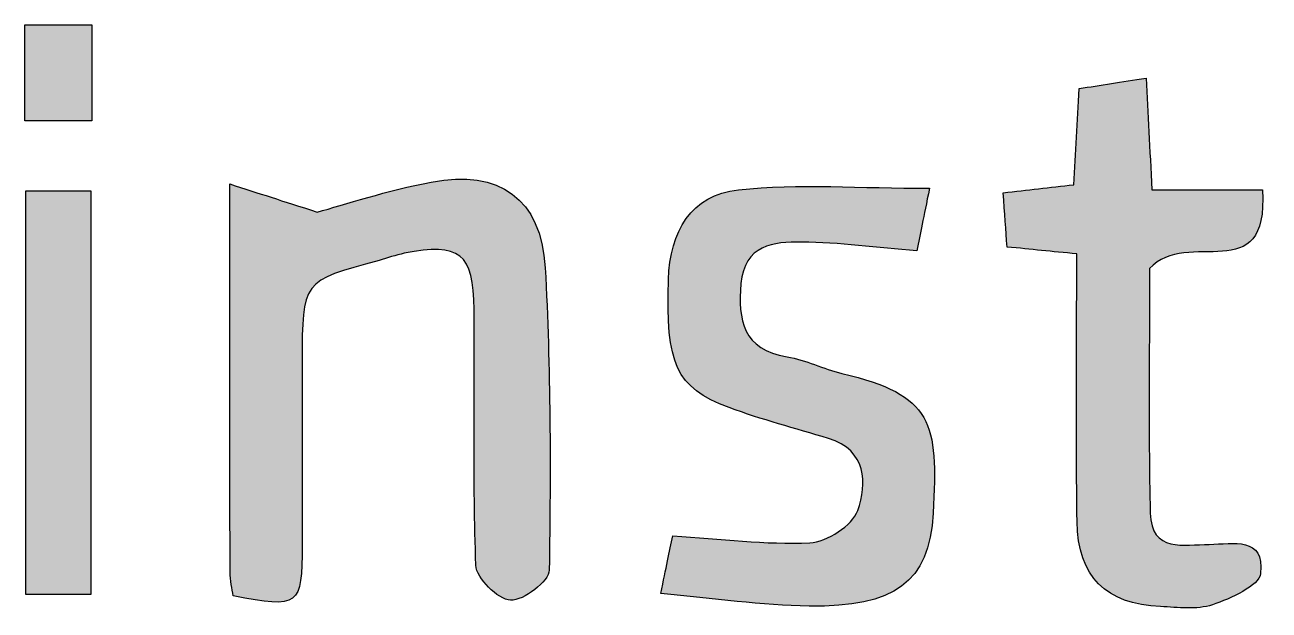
# Model space of a CAD drawing. Header units: millimetres. Extents: x 1841 to 1977, y -2528 to -2309.
# Drawn here: x 1879.65 to 1886.13, y -2498.21 to -2495.16 of the extents above; entities that cross this region are included whole.
import ezdxf

# ---------------------------------------------------------------- set-up
doc = ezdxf.new("R2010")
doc.units = ezdxf.units.MM
doc.layers.add('LASER$cut', color=1, linetype='Continuous', lineweight=0, true_color=0xff0000)
doc.layers.add('LASER$engrave', color=7, linetype='Continuous')

# ---------------------------------------------------------------- blocks, each defined once
blk = doc.blocks.new('Block 01')
at = {"layer": 'LASER$engrave'}
for points in [[(-29.4791, 33.2912), (-29.4791, 32.7906), (-29.8275, 32.7906), (-29.8275, 33.2912)], [(-23.952, 32.4309), (-23.3764, 32.4309), (-23.3751, 32.407), (-23.3744, 32.3843), (-23.3744, 32.3628), (-23.3751, 32.3424), (-23.3756, 32.3327), (-23.3763, 32.3232), (-23.3772, 32.314), (-23.3782, 32.3051), (-23.3793, 32.2964), (-23.3806, 32.288), (-23.3821, 32.2799), (-23.3836, 32.272), (-23.3853, 32.2643), (-23.3872, 32.2569), (-23.3892, 32.2497), (-23.3913, 32.2428), (-23.3935, 32.2361), (-23.3959, 32.2296), (-23.3984, 32.2234), (-23.401, 32.2174), (-23.4037, 32.2116), (-23.4066, 32.206), (-23.4096, 32.2006), (-23.4127, 32.1954), (-23.4159, 32.1904), (-23.4192, 32.1856), (-23.4209, 32.1833), (-23.4226, 32.181), (-23.4244, 32.1788), (-23.4262, 32.1766), (-23.428, 32.1745), (-23.4298, 32.1724), (-23.4317, 32.1703), (-23.4336, 32.1683), (-23.4355, 32.1664), (-23.4374, 32.1645), (-23.4394, 32.1626), (-23.4414, 32.1608), (-23.4434, 32.159), (-23.4454, 32.1573), (-23.4496, 32.1539), (-23.4538, 32.1507), (-23.4581, 32.1476), (-23.4625, 32.1448), (-23.467, 32.142), (-23.4716, 32.1394), (-23.4763, 32.1369), (-23.4811, 32.1346), (-23.4859, 32.1324), (-23.4908, 32.1304), (-23.4958, 32.1284), (-23.5009, 32.1266), (-23.506, 32.1249), (-23.5112, 32.1233), (-23.5165, 32.1218), (-23.5219, 32.1204), (-23.5273, 32.1192), (-23.5327, 32.118), (-23.5383, 32.1169), (-23.5495, 32.115), (-23.5609, 32.1134), (-23.5726, 32.112), (-23.5844, 32.111), (-23.6086, 32.1095), (-23.6332, 32.1087), (-23.6837, 32.1079), (-23.7349, 32.1066), (-23.7603, 32.1052), (-23.773, 32.1041), (-23.7856, 32.1028), (-23.7981, 32.1012), (-23.8105, 32.0993), (-23.8228, 32.097), (-23.8349, 32.0943), (-23.841, 32.0929), (-23.8469, 32.0913), (-23.8529, 32.0896), (-23.8588, 32.0878), (-23.8646, 32.0858), (-23.8704, 32.0838), (-23.8761, 32.0816), (-23.8818, 32.0792), (-23.8875, 32.0768), (-23.8931, 32.0742), (-23.8986, 32.0714), (-23.9041, 32.0686), (-23.9095, 32.0655), (-23.9148, 32.0623), (-23.9201, 32.059), (-23.9253, 32.0554), (-23.9304, 32.0517), (-23.9355, 32.0479), (-23.9405, 32.0438), (-23.9454, 32.0396), (-23.9502, 32.0352), (-23.955, 32.0306), (-23.9597, 32.0258), (-23.9643, 32.0209), (-23.961, 30.747), (-23.9606, 30.7375), (-23.96, 30.7283), (-23.9592, 30.7195), (-23.9582, 30.711), (-23.9569, 30.7029), (-23.9562, 30.699), (-23.9554, 30.6951), (-23.9546, 30.6913), (-23.9537, 30.6876), (-23.9527, 30.684), (-23.9517, 30.6805), (-23.9507, 30.677), (-23.9496, 30.6736), (-23.9485, 30.6703), (-23.9473, 30.6671), (-23.946, 30.6639), (-23.9447, 30.6609), (-23.9434, 30.6578), (-23.942, 30.6549), (-23.9406, 30.652), (-23.9391, 30.6492), (-23.9375, 30.6465), (-23.936, 30.6439), (-23.9344, 30.6413), (-23.9327, 30.6387), (-23.931, 30.6363), (-23.9292, 30.6339), (-23.9274, 30.6316), (-23.9256, 30.6293), (-23.9237, 30.6271), (-23.9218, 30.625), (-23.9199, 30.6229), (-23.9179, 30.6209), (-23.9158, 30.6189), (-23.9138, 30.617), (-23.9117, 30.6152), (-23.9095, 30.6134), (-23.9073, 30.6117), (-23.9051, 30.61), (-23.9029, 30.6084), (-23.9006, 30.6068), (-23.8983, 30.6053), (-23.8959, 30.6039), (-23.8935, 30.6025), (-23.8911, 30.6011), (-23.8887, 30.5998), (-23.8862, 30.5986), (-23.8837, 30.5973), (-23.8811, 30.5962), (-23.8786, 30.5951), (-23.876, 30.594), (-23.8733, 30.593), (-23.8707, 30.592), (-23.8653, 30.5902), (-23.8598, 30.5885), (-23.8542, 30.587), (-23.8486, 30.5857), (-23.8428, 30.5845), (-23.8369, 30.5834), (-23.831, 30.5825), (-23.825, 30.5817), (-23.819, 30.581), (-23.8128, 30.5804), (-23.8066, 30.58), (-23.7941, 30.5793), (-23.7814, 30.579), (-23.7686, 30.579), (-23.7556, 30.5793), (-23.7036, 30.5817), (-23.678, 30.5829), (-23.653, 30.5837), (-23.6292, 30.5844), (-23.6048, 30.5856), (-23.5555, 30.5881), (-23.5433, 30.5884), (-23.5313, 30.5884), (-23.5194, 30.5883), (-23.5078, 30.5877), (-23.502, 30.5873), (-23.4964, 30.5869), (-23.4908, 30.5863), (-23.4853, 30.5855), (-23.4799, 30.5847), (-23.4746, 30.5838), (-23.4694, 30.5827), (-23.4643, 30.5815), (-23.4593, 30.5801), (-23.4568, 30.5793), (-23.4544, 30.5786), (-23.452, 30.5778), (-23.4496, 30.5769), (-23.4473, 30.576), (-23.445, 30.5751), (-23.4427, 30.5741), (-23.4405, 30.5731), (-23.4383, 30.572), (-23.4361, 30.5709), (-23.434, 30.5697), (-23.4318, 30.5685), (-23.4298, 30.5673), (-23.4277, 30.566), (-23.4257, 30.5646), (-23.4238, 30.5632), (-23.4219, 30.5618), (-23.42, 30.5603), (-23.4181, 30.5587), (-23.4163, 30.5571), (-23.4146, 30.5555), (-23.4129, 30.5538), (-23.4112, 30.552), (-23.4096, 30.5502), (-23.408, 30.5483), (-23.4064, 30.5464), (-23.4049, 30.5444), (-23.4035, 30.5424), (-23.4021, 30.5402), (-23.4007, 30.5381), (-23.3994, 30.5358), (-23.3981, 30.5336), (-23.3969, 30.5312), (-23.3957, 30.5288), (-23.3946, 30.5263), (-23.3936, 30.5238), (-23.3926, 30.5211), (-23.3916, 30.5185), (-23.3907, 30.5157), (-23.3898, 30.5129), (-23.389, 30.51), (-23.3883, 30.5071), (-23.3876, 30.504), (-23.3869, 30.501), (-23.3864, 30.4978), (-23.3858, 30.4945), (-23.3854, 30.4912), (-23.385, 30.4878), (-23.3846, 30.4844), (-23.3843, 30.4808), (-23.3841, 30.4772), (-23.3839, 30.4735), (-23.3838, 30.4659), (-23.3839, 30.458), (-23.3843, 30.4497), (-23.3849, 30.4411), (-23.3858, 30.4322), (-23.386, 30.4306), (-23.3862, 30.4291), (-23.3865, 30.4276), (-23.3869, 30.4261), (-23.3873, 30.4246), (-23.3877, 30.423), (-23.3882, 30.4215), (-23.3888, 30.42), (-23.3894, 30.4185), (-23.39, 30.417), (-23.3907, 30.4154), (-23.3914, 30.4139), (-23.3922, 30.4124), (-23.393, 30.4109), (-23.3939, 30.4094), (-23.3948, 30.4078), (-23.3958, 30.4063), (-23.3967, 30.4048), (-23.3978, 30.4033), (-23.3989, 30.4018), (-23.4, 30.4003), (-23.4011, 30.3988), (-23.4036, 30.3958), (-23.4061, 30.3928), (-23.4089, 30.3898), (-23.4117, 30.3868), (-23.4148, 30.3838), (-23.4179, 30.3809), (-23.4212, 30.3779), (-23.4246, 30.375), (-23.4281, 30.3721), (-23.4355, 30.3662), (-23.4434, 30.3605), (-23.4516, 30.3548), (-23.4603, 30.3492), (-23.4692, 30.3437), (-23.4784, 30.3383), (-23.4879, 30.333), (-23.4976, 30.3277), (-23.5176, 30.3176), (-23.538, 30.308), (-23.5585, 30.2988), (-23.579, 30.2903), (-23.5991, 30.2824), (-23.6185, 30.2752), (-23.6369, 30.2687), (-23.6446, 30.2662), (-23.6524, 30.264), (-23.6603, 30.262), (-23.6683, 30.2602), (-23.6763, 30.2586), (-23.6844, 30.2572), (-23.6926, 30.256), (-23.7009, 30.255), (-23.7092, 30.2541), (-23.7175, 30.2534), (-23.7344, 30.2525), (-23.7515, 30.2521), (-23.7687, 30.2522), (-23.8033, 30.2533), (-23.8381, 30.2552), (-23.9069, 30.2593), (-23.9333, 30.2608), (-23.9588, 30.2631), (-23.9835, 30.2662), (-23.9955, 30.268), (-24.0074, 30.27), (-24.019, 30.2722), (-24.0304, 30.2746), (-24.0417, 30.2772), (-24.0527, 30.28), (-24.0635, 30.283), (-24.0741, 30.2862), (-24.0845, 30.2896), (-24.0947, 30.2931), (-24.1047, 30.2969), (-24.1145, 30.3009), (-24.1241, 30.3051), (-24.1335, 30.3094), (-24.1427, 30.314), (-24.1517, 30.3187), (-24.1604, 30.3237), (-24.169, 30.3289), (-24.1774, 30.3342), (-24.1855, 30.3398), (-24.1935, 30.3456), (-24.2012, 30.3515), (-24.2087, 30.3577), (-24.2161, 30.3641), (-24.2232, 30.3706), (-24.2301, 30.3774), (-24.2369, 30.3844), (-24.2434, 30.3915), (-24.2497, 30.3989), (-24.2558, 30.4065), (-24.2617, 30.4143), (-24.2673, 30.4223), (-24.2728, 30.4305), (-24.2781, 30.4389), (-24.2832, 30.4475), (-24.288, 30.4563), (-24.2927, 30.4653), (-24.2971, 30.4745), (-24.3014, 30.484), (-24.3054, 30.4936), (-24.3092, 30.5035), (-24.3128, 30.5135), (-24.3163, 30.5238), (-24.3195, 30.5343), (-24.3225, 30.5449), (-24.3252, 30.5558), (-24.3278, 30.5669), (-24.3302, 30.5782), (-24.3324, 30.5898), (-24.3343, 30.6015), (-24.3361, 30.6134), (-24.3376, 30.6256), (-24.339, 30.638), (-24.3401, 30.6506), (-24.3417, 30.6764), (-24.3425, 30.703), (-24.3442, 32.0975), (-24.7074, 32.1335), (-24.7272, 32.4159), (-24.359, 32.4579), (-24.3317, 32.9591), (-23.9831, 33.0137)], [(-28.7417, 30.3145), (-28.7439, 30.3291), (-28.7465, 30.344), (-28.7518, 30.3749), (-28.7542, 30.3907), (-28.7561, 30.4066), (-28.7569, 30.4147), (-28.7574, 30.4227), (-28.7578, 30.4308), (-28.7579, 30.4388), (-28.7587, 32.4619), (-28.304, 32.3155), (-28.0394, 32.3917), (-27.8787, 32.4345), (-27.7944, 32.4543), (-27.7087, 32.4719), (-27.6759, 32.4776), (-27.6598, 32.4799), (-27.6439, 32.482), (-27.6282, 32.4837), (-27.6127, 32.485), (-27.5974, 32.4861), (-27.5823, 32.4868), (-27.5674, 32.4872), (-27.5528, 32.4873), (-27.5383, 32.4871), (-27.5241, 32.4866), (-27.5101, 32.4857), (-27.4963, 32.4845), (-27.4827, 32.483), (-27.4694, 32.4812), (-27.4562, 32.479), (-27.4433, 32.4766), (-27.4306, 32.4738), (-27.4182, 32.4707), (-27.4059, 32.4673), (-27.3939, 32.4636), (-27.3821, 32.4595), (-27.3706, 32.4552), (-27.3593, 32.4505), (-27.3482, 32.4455), (-27.3374, 32.4402), (-27.3268, 32.4346), (-27.3164, 32.4286), (-27.3063, 32.4224), (-27.2964, 32.4158), (-27.2868, 32.409), (-27.2774, 32.4018), (-27.2682, 32.3943), (-27.2593, 32.3865), (-27.2507, 32.3784), (-27.2423, 32.3699), (-27.2341, 32.3612), (-27.2262, 32.3521), (-27.2186, 32.3428), (-27.2112, 32.3331), (-27.2041, 32.3231), (-27.1972, 32.3128), (-27.1906, 32.3022), (-27.1843, 32.2913), (-27.1782, 32.2801), (-27.1724, 32.2685), (-27.1668, 32.2567), (-27.1615, 32.2445), (-27.1565, 32.2321), (-27.1518, 32.2193), (-27.1473, 32.2063), (-27.1431, 32.1929), (-27.1392, 32.1792), (-27.1355, 32.1652), (-27.1322, 32.1509), (-27.1291, 32.1364), (-27.1262, 32.1215), (-27.1237, 32.1063), (-27.1215, 32.0907), (-27.1195, 32.0749), (-27.1178, 32.0588), (-27.1164, 32.0424), (-27.1153, 32.0257), (-27.0985, 31.6321), (-27.0907, 31.2381), (-27.0937, 30.4498), (-27.0937, 30.4491), (-27.0937, 30.4485), (-27.0938, 30.4471), (-27.0939, 30.4457), (-27.0941, 30.4443), (-27.0944, 30.4428), (-27.0946, 30.4414), (-27.095, 30.4399), (-27.0953, 30.4385), (-27.0957, 30.437), (-27.0962, 30.4355), (-27.0967, 30.434), (-27.0972, 30.4325), (-27.0978, 30.4309), (-27.0984, 30.4294), (-27.0991, 30.4278), (-27.0998, 30.4263), (-27.1006, 30.4247), (-27.1013, 30.4231), (-27.103, 30.4199), (-27.1049, 30.4167), (-27.1068, 30.4135), (-27.109, 30.4102), (-27.1112, 30.4069), (-27.1136, 30.4036), (-27.1161, 30.4003), (-27.1188, 30.3969), (-27.1215, 30.3936), (-27.1244, 30.3902), (-27.1273, 30.3869), (-27.1336, 30.3802), (-27.1402, 30.3736), (-27.1472, 30.367), (-27.1545, 30.3606), (-27.162, 30.3542), (-27.1698, 30.348), (-27.1778, 30.342), (-27.1859, 30.3362), (-27.1941, 30.3306), (-27.2025, 30.3253), (-27.2109, 30.3203), (-27.2193, 30.3156), (-27.2276, 30.3113), (-27.2359, 30.3073), (-27.24, 30.3055), (-27.2441, 30.3038), (-27.2482, 30.3022), (-27.2522, 30.3007), (-27.2562, 30.2993), (-27.2601, 30.298), (-27.264, 30.2968), (-27.2678, 30.2958), (-27.2716, 30.2949), (-27.2752, 30.2941), (-27.2789, 30.2935), (-27.2806, 30.2932), (-27.2824, 30.293), (-27.2842, 30.2928), (-27.2859, 30.2927), (-27.2876, 30.2925), (-27.2893, 30.2925), (-27.2909, 30.2924), (-27.2925, 30.2924), (-27.2942, 30.2924), (-27.2957, 30.2925), (-27.2973, 30.2926), (-27.2989, 30.2928), (-27.3005, 30.2929), (-27.3021, 30.2932), (-27.3037, 30.2934), (-27.3054, 30.2937), (-27.307, 30.2941), (-27.3087, 30.2944), (-27.3103, 30.2948), (-27.312, 30.2953), (-27.3155, 30.2963), (-27.3189, 30.2974), (-27.3224, 30.2987), (-27.326, 30.3001), (-27.3296, 30.3016), (-27.3332, 30.3032), (-27.3368, 30.305), (-27.3405, 30.3068), (-27.3442, 30.3088), (-27.3479, 30.3109), (-27.3516, 30.3131), (-27.3553, 30.3154), (-27.359, 30.3178), (-27.3665, 30.3229), (-27.374, 30.3284), (-27.3814, 30.3341), (-27.3887, 30.3402), (-27.396, 30.3465), (-27.4031, 30.3531), (-27.41, 30.3599), (-27.4168, 30.3669), (-27.4233, 30.374), (-27.4296, 30.3813), (-27.4357, 30.3887), (-27.4414, 30.3961), (-27.4468, 30.4036), (-27.4518, 30.4111), (-27.4542, 30.4149), (-27.4565, 30.4186), (-27.4587, 30.4224), (-27.4607, 30.4261), (-27.4627, 30.4298), (-27.4645, 30.4335), (-27.4663, 30.4372), (-27.4679, 30.4408), (-27.4694, 30.4445), (-27.4707, 30.448), (-27.4719, 30.4516), (-27.473, 30.4551), (-27.474, 30.4586), (-27.4744, 30.4603), (-27.4748, 30.462), (-27.4751, 30.4637), (-27.4754, 30.4653), (-27.4757, 30.467), (-27.4759, 30.4687), (-27.4761, 30.4703), (-27.4763, 30.4719), (-27.4764, 30.4735), (-27.4765, 30.4751), (-27.4844, 30.8081), (-27.4862, 31.1413), (-27.4857, 31.8081), (-27.4861, 31.8348), (-27.487, 31.8603), (-27.4883, 31.8844), (-27.4901, 31.9071), (-27.4925, 31.9286), (-27.4939, 31.9389), (-27.4954, 31.9488), (-27.4971, 31.9585), (-27.4989, 31.9678), (-27.5009, 31.9768), (-27.503, 31.9856), (-27.5053, 31.994), (-27.5077, 32.0021), (-27.5103, 32.0099), (-27.5131, 32.0175), (-27.516, 32.0247), (-27.5176, 32.0282), (-27.5192, 32.0317), (-27.5208, 32.035), (-27.5225, 32.0383), (-27.5242, 32.0416), (-27.5259, 32.0447), (-27.5278, 32.0478), (-27.5296, 32.0508), (-27.5315, 32.0538), (-27.5335, 32.0567), (-27.5355, 32.0595), (-27.5375, 32.0622), (-27.5396, 32.0649), (-27.5417, 32.0675), (-27.5439, 32.0701), (-27.5462, 32.0726), (-27.5485, 32.075), (-27.5508, 32.0773), (-27.5532, 32.0796), (-27.5556, 32.0818), (-27.5581, 32.084), (-27.5607, 32.086), (-27.5633, 32.0881), (-27.5659, 32.09), (-27.5686, 32.0919), (-27.5714, 32.0937), (-27.5742, 32.0955), (-27.5771, 32.0972), (-27.58, 32.0989), (-27.583, 32.1004), (-27.586, 32.1019), (-27.5891, 32.1034), (-27.5922, 32.1048), (-27.5954, 32.1061), (-27.5987, 32.1074), (-27.602, 32.1086), (-27.6054, 32.1098), (-27.6088, 32.1109), (-27.6123, 32.1119), (-27.6159, 32.1129), (-27.6195, 32.1138), (-27.6231, 32.1147), (-27.6269, 32.1155), (-27.6307, 32.1162), (-27.6384, 32.1176), (-27.6464, 32.1187), (-27.6547, 32.1195), (-27.6632, 32.1202), (-27.672, 32.1207), (-27.6811, 32.1209), (-27.6904, 32.1209), (-27.6999, 32.1207), (-27.7098, 32.1203), (-27.7199, 32.1197), (-27.7303, 32.1189), (-27.7519, 32.1168), (-27.7747, 32.1138), (-27.7987, 32.1101), (-27.8238, 32.1057), (-27.8502, 32.1006), (-27.8585, 32.0988), (-27.8667, 32.0969), (-27.8831, 32.0927), (-27.9158, 32.0833), (-27.981, 32.0638), (-28.1134, 32.0274), (-28.167, 32.0111), (-28.1909, 32.003), (-28.2129, 31.9949), (-28.2233, 31.9908), (-28.2332, 31.9867), (-28.2427, 31.9825), (-28.2518, 31.9782), (-28.2605, 31.9738), (-28.2688, 31.9694), (-28.2767, 31.9648), (-28.2842, 31.9601), (-28.2878, 31.9578), (-28.2914, 31.9553), (-28.2948, 31.9529), (-28.2982, 31.9504), (-28.3014, 31.9478), (-28.3046, 31.9452), (-28.3077, 31.9426), (-28.3107, 31.94), (-28.3137, 31.9372), (-28.3165, 31.9345), (-28.3193, 31.9317), (-28.322, 31.9288), (-28.3246, 31.9259), (-28.3271, 31.923), (-28.3296, 31.9199), (-28.332, 31.9169), (-28.3343, 31.9137), (-28.3365, 31.9106), (-28.3387, 31.9073), (-28.3408, 31.904), (-28.3428, 31.9006), (-28.3448, 31.8972), (-28.3467, 31.8937), (-28.3485, 31.8901), (-28.3503, 31.8865), (-28.352, 31.8828), (-28.3536, 31.879), (-28.3552, 31.8751), (-28.3567, 31.8712), (-28.3582, 31.8672), (-28.3596, 31.8631), (-28.3609, 31.8589), (-28.3635, 31.8503), (-28.3658, 31.8414), (-28.3679, 31.8321), (-28.3698, 31.8225), (-28.3716, 31.8125), (-28.3731, 31.8021), (-28.3745, 31.7913), (-28.3758, 31.7801), (-28.3778, 31.7564), (-28.3794, 31.7309), (-28.3812, 31.6741), (-28.3819, 31.5348), (-28.3822, 30.5825), (-28.3837, 30.4754), (-28.3847, 30.4529), (-28.386, 30.432), (-28.3878, 30.4127), (-28.3888, 30.4036), (-28.39, 30.3949), (-28.3914, 30.3866), (-28.3928, 30.3787), (-28.3944, 30.3711), (-28.3962, 30.3638), (-28.3972, 30.3604), (-28.3981, 30.357), (-28.3992, 30.3536), (-28.4003, 30.3504), (-28.4014, 30.3473), (-28.4025, 30.3442), (-28.4038, 30.3413), (-28.405, 30.3384), (-28.4063, 30.3356), (-28.4077, 30.3328), (-28.4091, 30.3302), (-28.4106, 30.3276), (-28.4121, 30.3251), (-28.4136, 30.3227), (-28.4153, 30.3204), (-28.4169, 30.3181), (-28.4187, 30.316), (-28.4204, 30.3139), (-28.4223, 30.3118), (-28.4242, 30.3099), (-28.4262, 30.308), (-28.4272, 30.3071), (-28.4282, 30.3062), (-28.4292, 30.3053), (-28.4303, 30.3045), (-28.4313, 30.3036), (-28.4324, 30.3028), (-28.4346, 30.3012), (-28.4369, 30.2997), (-28.4392, 30.2983), (-28.4416, 30.2969), (-28.4441, 30.2956), (-28.4467, 30.2943), (-28.4493, 30.2932), (-28.4519, 30.2921), (-28.4547, 30.291), (-28.4575, 30.29), (-28.4604, 30.2891), (-28.4634, 30.2883), (-28.4664, 30.2875), (-28.4695, 30.2868), (-28.4727, 30.2861), (-28.476, 30.2855), (-28.4793, 30.2849), (-28.4828, 30.2845), (-28.4863, 30.284), (-28.4899, 30.2837), (-28.4973, 30.2831), (-28.505, 30.2828), (-28.5131, 30.2827), (-28.5216, 30.2827), (-28.5304, 30.283), (-28.5396, 30.2835), (-28.559, 30.2851), (-28.58, 30.2875), (-28.6026, 30.2905), (-28.6269, 30.2942)], [(-25.1119, 32.4396), (-25.1779, 32.1139), (-25.482, 32.142), (-25.6306, 32.1535), (-25.7045, 32.1573), (-25.7783, 32.1591), (-25.8056, 32.1592), (-25.8329, 32.1586), (-25.8465, 32.158), (-25.86, 32.1572), (-25.8734, 32.156), (-25.8866, 32.1545), (-25.8997, 32.1527), (-25.9126, 32.1505), (-25.919, 32.1492), (-25.9253, 32.1479), (-25.9315, 32.1464), (-25.9377, 32.1448), (-25.9438, 32.1431), (-25.9499, 32.1413), (-25.9559, 32.1393), (-25.9618, 32.1372), (-25.9676, 32.135), (-25.9733, 32.1326), (-25.9789, 32.1301), (-25.9845, 32.1275), (-25.99, 32.1247), (-25.9953, 32.1217), (-26.0006, 32.1186), (-26.0057, 32.1154), (-26.0108, 32.1119), (-26.0157, 32.1083), (-26.0206, 32.1045), (-26.0253, 32.1006), (-26.0276, 32.0985), (-26.0299, 32.0965), (-26.0321, 32.0943), (-26.0343, 32.0921), (-26.0365, 32.0899), (-26.0387, 32.0876), (-26.0408, 32.0853), (-26.0429, 32.0829), (-26.0449, 32.0805), (-26.047, 32.078), (-26.0489, 32.0755), (-26.0509, 32.0729), (-26.0528, 32.0703), (-26.0547, 32.0676), (-26.0565, 32.0649), (-26.0584, 32.0621), (-26.0601, 32.0593), (-26.0619, 32.0564), (-26.0636, 32.0535), (-26.0652, 32.0505), (-26.0684, 32.0443), (-26.0715, 32.038), (-26.0744, 32.0314), (-26.0771, 32.0245), (-26.0797, 32.0174), (-26.0821, 32.0101), (-26.0843, 32.0026), (-26.0863, 31.9948), (-26.0882, 31.9867), (-26.0899, 31.9784), (-26.0914, 31.9699), (-26.0927, 31.9611), (-26.0938, 31.952), (-26.0947, 31.9426), (-26.0972, 31.9076), (-26.098, 31.8904), (-26.0985, 31.8734), (-26.0985, 31.8568), (-26.0982, 31.8404), (-26.0975, 31.8242), (-26.0963, 31.8084), (-26.0946, 31.793), (-26.0936, 31.7854), (-26.0924, 31.7778), (-26.0911, 31.7704), (-26.0897, 31.763), (-26.0881, 31.7558), (-26.0864, 31.7486), (-26.0845, 31.7416), (-26.0825, 31.7346), (-26.0803, 31.7277), (-26.0779, 31.721), (-26.0754, 31.7143), (-26.0727, 31.7077), (-26.0698, 31.7013), (-26.0668, 31.6949), (-26.0635, 31.6887), (-26.0601, 31.6826), (-26.0565, 31.6766), (-26.0528, 31.6707), (-26.0488, 31.6649), (-26.0446, 31.6593), (-26.0402, 31.6538), (-26.0356, 31.6484), (-26.0308, 31.6431), (-26.0258, 31.6379), (-26.0206, 31.6329), (-26.0151, 31.628), (-26.0094, 31.6233), (-26.0035, 31.6187), (-25.9974, 31.6142), (-25.991, 31.6098), (-25.9844, 31.6056), (-25.9775, 31.6016), (-25.9704, 31.5977), (-25.963, 31.5939), (-25.9554, 31.5903), (-25.9476, 31.5868), (-25.9394, 31.5835), (-25.931, 31.5804), (-25.9224, 31.5774), (-25.9134, 31.5745), (-25.9042, 31.5718), (-25.8947, 31.5693), (-25.8849, 31.567), (-25.8749, 31.5648), (-25.8645, 31.5628), (-25.8538, 31.5609), (-25.8447, 31.5593), (-25.8357, 31.5576), (-25.8176, 31.5536), (-25.7997, 31.549), (-25.7818, 31.5439), (-25.764, 31.5385), (-25.7463, 31.5326), (-25.7109, 31.5204), (-25.6402, 31.4955), (-25.6224, 31.4897), (-25.6045, 31.4842), (-25.5866, 31.4791), (-25.5685, 31.4745), (-25.5251, 31.4638), (-25.4842, 31.4529), (-25.4459, 31.4417), (-25.4099, 31.4301), (-25.3764, 31.4182), (-25.3605, 31.4121), (-25.3451, 31.4058), (-25.3303, 31.3994), (-25.3161, 31.3929), (-25.3023, 31.3863), (-25.2891, 31.3795), (-25.2765, 31.3726), (-25.2643, 31.3655), (-25.2526, 31.3582), (-25.2414, 31.3508), (-25.2307, 31.3432), (-25.2205, 31.3353), (-25.2155, 31.3314), (-25.2107, 31.3273), (-25.206, 31.3233), (-25.2014, 31.3191), (-25.1969, 31.315), (-25.1925, 31.3107), (-25.1882, 31.3064), (-25.1841, 31.3021), (-25.18, 31.2977), (-25.176, 31.2933), (-25.1722, 31.2888), (-25.1684, 31.2842), (-25.1648, 31.2796), (-25.1612, 31.2749), (-25.1578, 31.2701), (-25.1544, 31.2653), (-25.1512, 31.2604), (-25.148, 31.2555), (-25.1449, 31.2505), (-25.1419, 31.2454), (-25.1391, 31.2403), (-25.1363, 31.2351), (-25.1336, 31.2299), (-25.131, 31.2245), (-25.1284, 31.2191), (-25.126, 31.2136), (-25.1214, 31.2025), (-25.1171, 31.191), (-25.1131, 31.1793), (-25.1094, 31.1672), (-25.1061, 31.1549), (-25.103, 31.1422), (-25.1002, 31.1291), (-25.0977, 31.1158), (-25.0955, 31.1021), (-25.0935, 31.0881), (-25.0918, 31.0737), (-25.0903, 31.0589), (-25.089, 31.0438), (-25.0871, 31.0124), (-25.0861, 30.9795), (-25.0857, 30.9449), (-25.0861, 30.9087), (-25.0884, 30.831), (-25.0924, 30.746), (-25.0947, 30.7126), (-25.0963, 30.6965), (-25.098, 30.6807), (-25.1, 30.6652), (-25.1023, 30.6501), (-25.1048, 30.6353), (-25.1076, 30.6208), (-25.1107, 30.6066), (-25.114, 30.5928), (-25.1175, 30.5793), (-25.1213, 30.5661), (-25.1254, 30.5532), (-25.1298, 30.5407), (-25.1344, 30.5284), (-25.1394, 30.5165), (-25.1445, 30.5049), (-25.15, 30.4935), (-25.1558, 30.4825), (-25.1618, 30.4718), (-25.1681, 30.4614), (-25.1747, 30.4512), (-25.1816, 30.4414), (-25.1888, 30.4319), (-25.1962, 30.4226), (-25.204, 30.4136), (-25.2121, 30.4049), (-25.2204, 30.3965), (-25.2291, 30.3884), (-25.2381, 30.3806), (-25.2473, 30.373), (-25.2569, 30.3657), (-25.2668, 30.3587), (-25.277, 30.3519), (-25.2875, 30.3454), (-25.2984, 30.3392), (-25.3095, 30.3332), (-25.321, 30.3275), (-25.3328, 30.322), (-25.3449, 30.3168), (-25.3574, 30.3118), (-25.3702, 30.3071), (-25.3833, 30.3026), (-25.3967, 30.2984), (-25.4105, 30.2944), (-25.4246, 30.2907), (-25.4391, 30.2872), (-25.4539, 30.2839), (-25.469, 30.2809), (-25.4845, 30.2781), (-25.5165, 30.2731), (-25.55, 30.2691), (-25.5848, 30.2659), (-25.6211, 30.2636), (-25.6589, 30.2621), (-25.6982, 30.2614), (-25.7389, 30.2616), (-25.8321, 30.2643), (-25.9257, 30.2697), (-26.115, 30.2864), (-26.5124, 30.3275), (-26.4502, 30.6285), (-26.086, 30.6002), (-25.9975, 30.5946), (-25.9097, 30.5909), (-25.8224, 30.5898), (-25.7789, 30.5905), (-25.7354, 30.5921), (-25.7312, 30.5923), (-25.727, 30.5927), (-25.7226, 30.5932), (-25.7183, 30.5938), (-25.7138, 30.5946), (-25.7094, 30.5954), (-25.7048, 30.5963), (-25.7003, 30.5974), (-25.6957, 30.5985), (-25.6911, 30.5997), (-25.6817, 30.6025), (-25.6723, 30.6057), (-25.6628, 30.6092), (-25.6532, 30.6131), (-25.6437, 30.6173), (-25.6341, 30.6218), (-25.6246, 30.6266), (-25.6152, 30.6316), (-25.6059, 30.637), (-25.5967, 30.6426), (-25.5876, 30.6484), (-25.5788, 30.6545), (-25.5701, 30.6607), (-25.5617, 30.6671), (-25.5535, 30.6737), (-25.5457, 30.6805), (-25.5381, 30.6874), (-25.5309, 30.6944), (-25.5274, 30.6979), (-25.5241, 30.7015), (-25.5208, 30.7051), (-25.5176, 30.7087), (-25.5146, 30.7123), (-25.5116, 30.7159), (-25.5088, 30.7196), (-25.5061, 30.7233), (-25.5035, 30.7269), (-25.501, 30.7306), (-25.4987, 30.7343), (-25.4964, 30.738), (-25.4944, 30.7417), (-25.4924, 30.7454), (-25.4906, 30.7491), (-25.489, 30.7527), (-25.4875, 30.7564), (-25.4868, 30.7583), (-25.4861, 30.7601), (-25.4816, 30.7735), (-25.4774, 30.787), (-25.4736, 30.8007), (-25.4702, 30.8144), (-25.4671, 30.8282), (-25.4645, 30.8421), (-25.4623, 30.856), (-25.4614, 30.8629), (-25.4606, 30.8699), (-25.46, 30.8768), (-25.4594, 30.8837), (-25.4591, 30.8906), (-25.4588, 30.8975), (-25.4587, 30.9043), (-25.4587, 30.9112), (-25.4589, 30.918), (-25.4593, 30.9248), (-25.4598, 30.9315), (-25.4604, 30.9383), (-25.4613, 30.9449), (-25.4623, 30.9516), (-25.4634, 30.9581), (-25.4648, 30.9647), (-25.4663, 30.9712), (-25.468, 30.9776), (-25.4698, 30.984), (-25.4719, 30.9903), (-25.4742, 30.9965), (-25.4766, 31.0027), (-25.4793, 31.0088), (-25.4821, 31.0149), (-25.4852, 31.0208), (-25.4884, 31.0267), (-25.4919, 31.0325), (-25.4956, 31.0382), (-25.4995, 31.0438), (-25.5037, 31.0494), (-25.508, 31.0548), (-25.5126, 31.0601), (-25.5175, 31.0653), (-25.5225, 31.0705), (-25.5278, 31.0755), (-25.5334, 31.0804), (-25.5392, 31.0852), (-25.5452, 31.0898), (-25.5515, 31.0944), (-25.5581, 31.0988), (-25.5649, 31.1031), (-25.572, 31.1073), (-25.5794, 31.1113), (-25.587, 31.1152), (-25.5949, 31.119), (-25.6031, 31.1226), (-25.6116, 31.1261), (-25.6203, 31.1294), (-25.6294, 31.1325), (-25.6387, 31.1355), (-25.8989, 31.2123), (-26.0284, 31.2522), (-26.0926, 31.2737), (-26.1563, 31.2966), (-26.1819, 31.3066), (-26.2062, 31.3167), (-26.2292, 31.327), (-26.251, 31.3375), (-26.2614, 31.3429), (-26.2715, 31.3484), (-26.2813, 31.3539), (-26.2908, 31.3596), (-26.3, 31.3654), (-26.3089, 31.3713), (-26.3176, 31.3773), (-26.3259, 31.3834), (-26.334, 31.3897), (-26.3418, 31.3961), (-26.3494, 31.4027), (-26.3566, 31.4094), (-26.3636, 31.4163), (-26.3704, 31.4233), (-26.3769, 31.4306), (-26.3831, 31.438), (-26.3891, 31.4456), (-26.3949, 31.4534), (-26.4004, 31.4614), (-26.4057, 31.4696), (-26.4108, 31.478), (-26.4156, 31.4867), (-26.4202, 31.4956), (-26.4246, 31.5047), (-26.4288, 31.5141), (-26.4327, 31.5237), (-26.4365, 31.5336), (-26.44, 31.5437), (-26.4434, 31.5541), (-26.4465, 31.5648), (-26.4495, 31.5758), (-26.4523, 31.5871), (-26.4549, 31.5987), (-26.4573, 31.6105), (-26.4595, 31.6227), (-26.4616, 31.6353), (-26.4652, 31.6613), (-26.4682, 31.6887), (-26.4705, 31.7175), (-26.4723, 31.7478), (-26.4742, 31.8131), (-26.4742, 31.8849), (-26.4725, 31.9638), (-26.4715, 31.9872), (-26.4699, 32.0101), (-26.4676, 32.0327), (-26.4648, 32.0549), (-26.4613, 32.0766), (-26.4571, 32.0979), (-26.4524, 32.1187), (-26.4497, 32.129), (-26.4469, 32.1391), (-26.444, 32.149), (-26.4409, 32.1589), (-26.4376, 32.1686), (-26.4342, 32.1782), (-26.4305, 32.1876), (-26.4268, 32.197), (-26.4228, 32.2061), (-26.4187, 32.2152), (-26.4144, 32.224), (-26.41, 32.2328), (-26.4054, 32.2414), (-26.4006, 32.2498), (-26.3956, 32.2581), (-26.3905, 32.2662), (-26.3852, 32.2741), (-26.3797, 32.2819), (-26.374, 32.2896), (-26.3682, 32.297), (-26.3622, 32.3043), (-26.356, 32.3114), (-26.3496, 32.3184), (-26.3431, 32.3252), (-26.3364, 32.3318), (-26.3295, 32.3382), (-26.3224, 32.3444), (-26.3151, 32.3504), (-26.3077, 32.3563), (-26.3001, 32.3619), (-26.2923, 32.3674), (-26.2843, 32.3727), (-26.2761, 32.3778), (-26.2677, 32.3826), (-26.2592, 32.3873), (-26.2505, 32.3918), (-26.2415, 32.396), (-26.2324, 32.4001), (-26.2231, 32.4039), (-26.2136, 32.4075), (-26.204, 32.4109), (-26.1941, 32.4141), (-26.184, 32.4171), (-26.1738, 32.4198), (-26.1633, 32.4223), (-26.1527, 32.4246), (-26.1419, 32.4267), (-26.1309, 32.4285), (-26.1196, 32.4301), (-26.1082, 32.4314), (-26.049, 32.437), (-25.9896, 32.4414), (-25.8701, 32.4468), (-25.7492, 32.4487), (-25.6266, 32.448)], [(-29.8234, 30.3227), (-29.8234, 32.4271), (-29.4838, 32.4271), (-29.4838, 30.3227)]]:
    blk.add_hatch(color=256, dxfattribs=at).paths.add_polyline_path(points, flags=0)
blk.add_line((-23.952, 32.4309), (-23.3764, 32.4309), dxfattribs=at)
for points in [[(-29.4791, 33.2912), (-29.4791, 32.7906), (-29.8275, 32.7906), (-29.8275, 33.2912)], [(-29.8234, 30.3227), (-29.8234, 32.4271), (-29.4838, 32.4271), (-29.4838, 30.3227)]]:
    blk.add_lwpolyline(points, close=True, dxfattribs=at)
for points in [[(-24.359, 32.4579), (-24.3499, 32.6249), (-24.3413, 32.7845), (-24.3317, 32.9591)], [(-24.3317, 32.9591), (-24.2177, 32.977), (-24.1134, 32.9933), (-23.9831, 33.0137)], [(-23.9831, 33.0137), (-23.9731, 32.8253), (-23.9636, 32.6497), (-23.952, 32.4309)], [(-27.7087, 32.4719), (-27.3543, 32.5391), (-27.1357, 32.3856), (-27.1153, 32.0257)], [(-28.7579, 30.4388), (-28.7592, 31.0908), (-28.7587, 31.7427), (-28.7587, 32.4619)], [(-28.7587, 32.4619), (-28.6059, 32.4126), (-28.4893, 32.375), (-28.304, 32.3155)], [(-28.304, 32.3155), (-28.1625, 32.3535), (-27.9384, 32.4284), (-27.7087, 32.4719)], [(-26.4725, 31.9638), (-26.465, 32.2147), (-26.3539, 32.4053), (-26.1082, 32.4314)], [(-26.1082, 32.4314), (-25.7929, 32.4649), (-25.4713, 32.4396), (-25.1119, 32.4396)], [(-25.1119, 32.4396), (-25.1438, 32.2826), (-25.1593, 32.2058), (-25.1779, 32.1139)], [(-24.7272, 32.4159), (-24.5996, 32.4304), (-24.4871, 32.4433), (-24.359, 32.4579)], [(-23.3764, 32.4309), (-23.3414, 31.9078), (-23.7702, 32.2376), (-23.9643, 32.0209)], [(-24.7074, 32.1335), (-24.7137, 32.2233), (-24.7197, 32.3092), (-24.7272, 32.4159)], [(-27.4857, 31.8081), (-27.4876, 32.101), (-27.5622, 32.1588), (-27.8502, 32.1006)], [(-25.7783, 32.1591), (-25.9237, 32.1609), (-26.0773, 32.1452), (-26.0947, 31.9426)], [(-25.1779, 32.1139), (-25.3851, 32.1307), (-25.5816, 32.157), (-25.7783, 32.1591)], [(-24.3442, 32.0975), (-24.4755, 32.1105), (-24.5802, 32.1209), (-24.7074, 32.1335)], [(-27.981, 32.0638), (-28.3822, 31.956), (-28.3822, 31.9561), (-28.3819, 31.5348)], [(-27.8502, 32.1006), (-27.8945, 32.0916), (-27.9372, 32.0756), (-27.981, 32.0638)], [(-24.3425, 30.703), (-24.349, 31.1632), (-24.3442, 31.6238), (-24.3442, 32.0975)], [(-27.1153, 32.0257), (-27.086, 31.5014), (-27.0863, 30.9751), (-27.0937, 30.4498)], [(-23.9643, 32.0209), (-23.9643, 31.6465), (-23.9713, 31.1965), (-23.961, 30.747)], [(-26.1563, 31.2966), (-26.4368, 31.402), (-26.4858, 31.5237), (-26.4725, 31.9638)], [(-26.0947, 31.9426), (-26.1109, 31.7534), (-26.0843, 31.5986), (-25.8538, 31.5609)], [(-27.4765, 30.4751), (-27.4928, 30.9189), (-27.4829, 31.3635), (-27.4857, 31.8081)], [(-28.3819, 31.5348), (-28.3819, 31.2175), (-28.3814, 30.9), (-28.3822, 30.5825)], [(-25.8538, 31.5609), (-25.7566, 31.545), (-25.6651, 31.4975), (-25.5685, 31.4745)], [(-25.5685, 31.4745), (-25.091, 31.3612), (-25.0672, 31.2199), (-25.0924, 30.746)], [(-25.6387, 31.1355), (-25.8114, 31.1888), (-25.9873, 31.2332), (-26.1563, 31.2966)], [(-25.4861, 30.7601), (-25.4366, 30.902), (-25.4363, 31.073), (-25.6387, 31.1355)], [(-25.0924, 30.746), (-25.1118, 30.3833), (-25.2963, 30.2561), (-25.7389, 30.2616)], [(-25.7354, 30.5921), (-25.6464, 30.5965), (-25.5134, 30.6819), (-25.4861, 30.7601)], [(-23.961, 30.747), (-23.9563, 30.54), (-23.7837, 30.5818), (-23.653, 30.5837)], [(-23.9069, 30.2593), (-24.1921, 30.2715), (-24.3384, 30.4141), (-24.3425, 30.703)], [(-26.5124, 30.3275), (-26.4846, 30.4619), (-26.4675, 30.5448), (-26.4502, 30.6285)], [(-26.4502, 30.6285), (-26.2005, 30.6128), (-25.9669, 30.5809), (-25.7354, 30.5921)], [(-23.653, 30.5837), (-23.5281, 30.5854), (-23.3638, 30.6265), (-23.3858, 30.4322)], [(-28.3822, 30.5825), (-28.3831, 30.2587), (-28.3954, 30.2498), (-28.7417, 30.3145)], [(-28.7417, 30.3145), (-28.7469, 30.3528), (-28.7579, 30.3958), (-28.7579, 30.4388)], [(-27.2957, 30.2925), (-27.362, 30.2963), (-27.474, 30.4076), (-27.4765, 30.4751)], [(-27.0937, 30.4498), (-27.0944, 30.3919), (-27.2285, 30.2887), (-27.2957, 30.2925)], [(-23.3858, 30.4322), (-23.3932, 30.3673), (-23.5417, 30.3012), (-23.6369, 30.2687)], [(-25.7389, 30.2616), (-25.9875, 30.2647), (-26.2354, 30.3027), (-26.5124, 30.3275)], [(-23.6369, 30.2687), (-23.7187, 30.2409), (-23.8165, 30.2555), (-23.9069, 30.2593)]]:
    blk.add_open_spline(points, degree=3, dxfattribs=at)

msp = doc.modelspace()

# ---------------------------------------------------------------- block references
at = {"layer": 'LASER$cut'}
msp.add_blockref('Block 01', (1909.4747, -2528.4475), dxfattribs=at)

doc.saveas('drawing.dxf')
